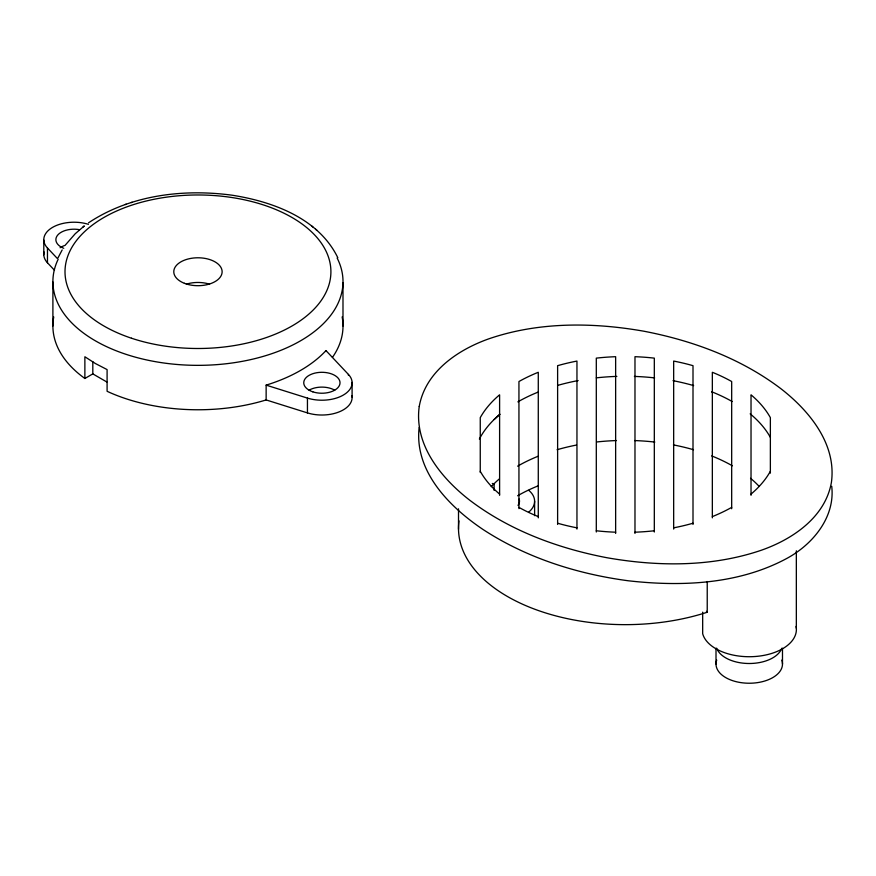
<?xml version="1.0" encoding="UTF-8"?>
<svg xmlns="http://www.w3.org/2000/svg" width="876" height="876" viewBox="0 0 876 876"><rect width="100%" height="100%" fill="white"/><g stroke="black" fill="none" stroke-linecap="round" stroke-linejoin="round"><path stroke-width="1.31" d="M52.899 326.014L52.899 281.995M419.133 427.532C414.195 471.441 449.454 506.897 483.026 529.487C526.421 557.859 576.977 573.922 628.136 580.755C681.802 586.865 739.355 584.38 787.71 557.946C813.213 543.865 835.299 516.906 831.729 486.268M58.068 257.741L62.174 249.923M65.755 244.59L75.227 233.739L84.282 225.953L83.023 226.994M494.119 419.527L499.605 414.545M88.553 222.8C130.228 195.052 183.073 188.668 231.866 195.173C272.655 201.502 318.623 218.201 337.829 257.741M53.743 316.97A145.055 83.746 0 0 0 84.873 378.476L92.812 373.888L106.85 381.991M125.191 204.546L126.188 204.228M131.236 202.575L132.156 202.279M693.004 385.418L693.628 385.604M266.14 385.133L307.443 398.098A30.222 17.443 0 0 0 343.25 395.109A30.222 17.443 0 0 0 348.429 374.435L325.971 350.586A145.055 83.746 0 0 1 266.14 385.133L266.14 399.938L307.443 412.903A30.222 17.443 0 0 0 338.662 412.081A30.222 17.443 0 0 0 351.933 395.755M711.739 391.791L712.341 392.032M311.615 225.953L312.874 226.994M315.612 229.238L316.915 230.311M88.443 224.333A30.222 17.443 0 0 0 52.648 227.322A30.222 17.443 0 0 0 47.468 247.996L57.29 258.431M44.107 251.97A30.222 17.443 0 0 0 47.468 262.8L54.487 270.257M342.987 282.762L342.998 326.014M796.339 550.807L796.339 628.267M782.487 648.262L782.487 664.052M770.365 473.128L770.365 417.644A152.304 87.928 0 0 0 751.028 394.813L751.028 495.323M731.679 508.77L731.679 381.52A152.304 87.928 0 0 0 712.341 372.289L712.341 517.847M716.01 648.262L716.01 664.052M707.228 581.5L707.228 612.236A166.812 96.305 0 0 1 535.652 609.554A166.812 96.305 0 0 1 459.002 520.891M702.672 612.16L702.672 633.698A47.14 27.222 0 0 0 755.572 656.474A47.14 27.222 0 0 0 796.076 626.395M693.004 524.45L693.004 365.675A152.304 87.928 0 0 0 673.666 361.065L673.666 529.071M654.317 532.006L654.317 358.131A152.304 87.928 0 0 0 634.98 356.696L634.98 533.44M615.642 533.44L615.642 356.696A152.304 87.928 0 0 0 596.304 358.131L596.304 532.006M576.955 529.071L576.955 361.065A152.304 87.928 0 0 0 557.618 365.675L557.618 524.45M538.28 517.847L538.28 372.289A152.304 87.928 0 0 0 518.942 381.52L518.942 508.617M534.612 501.203L534.612 515.679M499.605 495.323L499.605 394.813A152.304 87.928 0 0 0 480.256 417.644L480.256 472.493M494.119 490.407L494.119 483.683A47.14 27.222 0 0 1 492.29 483.497M458.509 508.814L458.509 529.29M352.097 382.385L352.097 397.189M348.429 374.435L348.429 375.355M325.971 350.586L325.971 351.506M307.443 398.098L307.443 412.903M92.812 361.668L92.812 373.888M84.873 378.476L84.873 356.762L95.385 363.518L107.091 369.584L107.091 391.298A145.055 83.746 0 0 0 266.14 399.938M47.468 247.996L47.468 262.8M43.8 240.046L43.8 254.85M337.129 258.015A145.055 83.746 0 0 1 198.983 365.347A145.055 83.746 0 0 1 58.199 259.165M186.358 284.163A24.178 13.961 0 0 1 209.528 284.163M60.094 247.755A18.133 10.468 0 0 1 65.218 245.313M63.74 248.291A18.133 10.468 0 0 1 57.728 235.053A18.133 10.468 0 0 1 79.508 229.687M342.144 316.904A145.055 83.746 0 0 1 332.442 357.386M309.064 390.17A18.133 10.468 0 0 1 334.709 390.17M479.369 439.051A152.304 87.928 0 0 1 499.966 414.238M517.869 401.865A152.304 87.928 0 0 1 538.28 392.032M557.618 385.418A152.304 87.928 0 0 1 578.149 380.578M596.304 377.863A152.304 87.928 0 0 1 616.857 376.395M634.399 376.417A152.304 87.928 0 0 1 654.613 377.895M673.009 380.677A152.304 87.928 0 0 1 693.113 385.451M711.827 391.824A152.304 87.928 0 0 1 732.161 401.526M750.174 413.844A152.304 87.928 0 0 1 770.365 437.376M491.228 486.629A152.304 87.928 0 0 1 499.221 479.019M517.617 466.163A152.304 87.928 0 0 1 537.908 456.33M557.092 449.727A152.304 87.928 0 0 1 576.485 445.052M596.906 441.953A152.304 87.928 0 0 1 616.463 440.562M634.64 440.573A152.304 87.928 0 0 1 654.821 442.073M673.425 444.909A152.304 87.928 0 0 1 693.474 449.706M711.651 455.903A152.304 87.928 0 0 1 732.38 465.802M750.546 478.296A152.304 87.928 0 0 1 759.174 486.399M517.617 495.772A152.304 87.928 0 0 1 537.908 485.939M770.365 471.266A152.304 87.928 0 0 1 751.028 494.097M731.679 507.379A152.304 87.928 0 0 1 712.341 516.61M693.004 523.224A152.304 87.928 0 0 1 673.666 527.834M654.317 530.768A152.304 87.928 0 0 1 634.98 532.203M615.642 532.203A152.304 87.928 0 0 1 596.304 530.768M576.955 527.834A152.304 87.928 0 0 1 557.618 523.224M538.28 516.61A152.304 87.928 0 0 1 518.942 507.379M499.605 494.097A152.304 87.928 0 0 1 480.256 471.266M707.228 612.236A47.14 27.222 0 0 1 706.417 611.273M528.765 490.33A33.244 19.195 0 0 1 528.765 512.077M519.118 499.057A18.133 10.468 0 0 1 518.012 505.364M781.786 648.24A33.244 19.195 0 0 1 749.243 663.504A33.244 19.195 0 0 1 716.71 648.24M781.786 660.121A33.244 19.195 0 0 1 749.243 683.236A33.244 19.195 0 0 1 716.71 660.121M419.232 406.475C413.899 444.822 441.263 478.11 469.689 500.174C509.668 530.528 557.892 548.321 606.871 557.716C658.051 566.695 712.046 567.122 761.671 550.117C792.813 539.112 825.236 517.179 831.401 482.424C836.733 444.088 809.358 410.8 780.932 388.725C740.954 358.383 692.73 340.578 643.761 331.194C592.57 322.204 538.576 321.777 488.95 338.782C457.809 349.787 425.386 371.72 419.232 406.475M131.466 338.213A132.966 76.77 0 0 0 330.909 271.735A132.966 76.77 0 0 0 131.466 205.258A132.966 76.77 0 0 0 131.466 338.213M184.398 283.298A24.178 13.961 0 0 0 222.066 272.732A24.178 13.961 0 0 0 187.387 259.186A24.178 13.961 0 0 0 184.398 283.298M312.82 391.835A18.133 10.468 0 0 0 340.019 382.768A18.133 10.468 0 0 0 312.82 373.702A18.133 10.468 0 0 0 312.82 391.835"/></g></svg>
